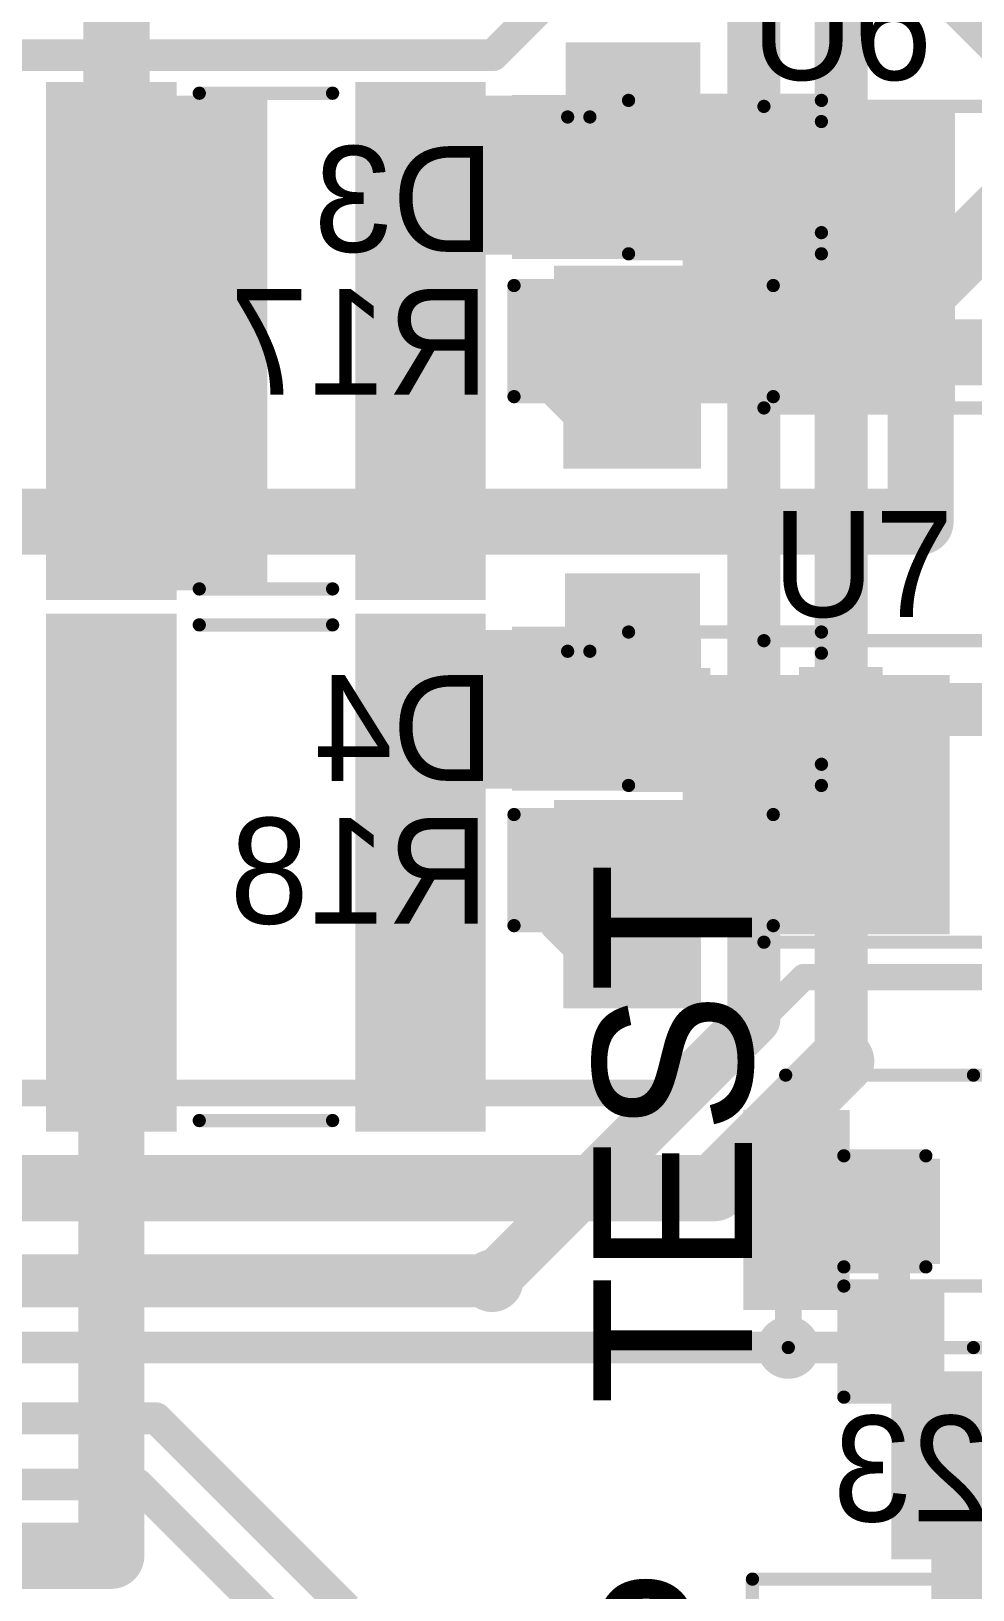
# Model space of a CAD drawing. Header units: millimetres. Extents: x 0.84 to 3.53, y 1.94 to 3.84.
# Drawn here: x 2.327 to 2.683, y 2.24 to 2.829 of the extents above; entities that cross this region are included whole.
import ezdxf

# ---------------------------------------------------------------- set-up
doc = ezdxf.new("R2010")
doc.units = ezdxf.units.MM
doc.header["$MEASUREMENT"] = 0
for name, color, linetype in [('BottomLayer', 5, 'Continuous'), ('BottomOverlay', 54, 'Continuous'), ('BottomPaste', 16, 'Continuous'), ('BottomSolder', 6, 'Continuous'), ('MultiLayer', 9, 'Continuous'), ('TopLayer', 1, 'Continuous'), ('TopOverlay', 2, 'Continuous'), ('TopPaste', 8, 'Continuous'), ('TopSolder', 216, 'Continuous'), ('ViaHoleLayer', 16, 'Continuous')]:
    doc.layers.add(name, color=color, linetype=linetype)

# ---------------------------------------------------------------- blocks, each defined once
blk = doc.blocks.new('MM3Z3V3B_B_4')
at = {"layer": 'BottomLayer'}
for points in [[(-0.05315, -0.01181), (-0.02953, -0.01181), (-0.05315, 0.01181), (-0.02953, 0.01181)], [(0.02953, -0.01181), (0.05315, -0.01181), (0.02953, 0.01181), (0.05315, 0.01181)]]:
    blk.add_solid(points, dxfattribs=at)
at = {"layer": 'BottomOverlay', "const_width": 0.005}
for points in [[(0.03891, 0.029), (-0.034, 0.029)], [(-0.034, 0.029), (-0.034, 0.021)], [(-0.034, -0.021), (-0.034, -0.029)], [(0.03891, -0.029), (-0.034, -0.029)]]:
    blk.add_lwpolyline(points, dxfattribs=at)
at = {"layer": 'BottomOverlay', "const_width": 0.0025}
for points in [[(-0.03525, 0.029, 1), (-0.03275, 0.029, 1)], [(-0.03525, 0.029, 1), (-0.03275, 0.029, 1)], [(0.03766, 0.029, 1), (0.04016, 0.029, 1)], [(-0.03525, 0.021, 1), (-0.03275, 0.021, 1)], [(-0.03525, -0.021, 1), (-0.03275, -0.021, 1)], [(-0.03525, -0.029, 1), (-0.03275, -0.029, 1)], [(-0.03525, -0.029, 1), (-0.03275, -0.029, 1)], [(0.03766, -0.029, 1), (0.04016, -0.029, 1)]]:
    blk.add_lwpolyline(points, format="xyb", close=True, dxfattribs=at)
at = {"layer": 'BottomOverlay'}
for points in [[(0.03891, 0.015), (0.083, 0.015), (0.03891, 0.031), (0.083, 0.031)], [(0.056, -0.018), (0.083, -0.018), (0.056, 0.016), (0.083, 0.016)], [(0.03891, -0.031), (0.083, -0.031), (0.03891, -0.015), (0.083, -0.015)]]:
    blk.add_solid(points, dxfattribs=at)
at = {"layer": 'BottomPaste'}
for points in [[(-0.05315, -0.01181), (-0.02953, -0.01181), (-0.05315, 0.01181), (-0.02953, 0.01181)], [(0.02953, -0.01181), (0.05315, -0.01181), (0.02953, 0.01181), (0.05315, 0.01181)]]:
    blk.add_solid(points, dxfattribs=at)
at = {"layer": 'BottomSolder'}
for points in [[(-0.05715, -0.01581), (-0.02553, -0.01581), (-0.05715, 0.01581), (-0.02553, 0.01581)], [(0.02553, -0.01581), (0.05715, -0.01581), (0.02553, 0.01581), (0.05715, 0.01581)]]:
    blk.add_solid(points, dxfattribs=at)
blk = doc.blocks.new('MM3Z3V3B_B_5')
at = {"layer": 'BottomLayer'}
for points in [[(-0.05315, -0.01181), (-0.02953, -0.01181), (-0.05315, 0.01181), (-0.02953, 0.01181)], [(0.02953, -0.01181), (0.05315, -0.01181), (0.02953, 0.01181), (0.05315, 0.01181)]]:
    blk.add_solid(points, dxfattribs=at)
at = {"layer": 'BottomOverlay', "const_width": 0.005}
for points in [[(0.03891, 0.029), (-0.034, 0.029)], [(-0.034, 0.029), (-0.034, 0.021)], [(-0.034, -0.021), (-0.034, -0.029)], [(0.03891, -0.029), (-0.034, -0.029)]]:
    blk.add_lwpolyline(points, dxfattribs=at)
at = {"layer": 'BottomOverlay', "const_width": 0.0025}
for points in [[(-0.03525, 0.029, 1), (-0.03275, 0.029, 1)], [(-0.03525, 0.029, 1), (-0.03275, 0.029, 1)], [(0.03766, 0.029, 1), (0.04016, 0.029, 1)], [(-0.03525, 0.021, 1), (-0.03275, 0.021, 1)], [(-0.03525, -0.021, 1), (-0.03275, -0.021, 1)], [(-0.03525, -0.029, 1), (-0.03275, -0.029, 1)], [(-0.03525, -0.029, 1), (-0.03275, -0.029, 1)], [(0.03766, -0.029, 1), (0.04016, -0.029, 1)]]:
    blk.add_lwpolyline(points, format="xyb", close=True, dxfattribs=at)
at = {"layer": 'BottomOverlay'}
for points in [[(0.03891, 0.015), (0.083, 0.015), (0.03891, 0.031), (0.083, 0.031)], [(0.056, -0.018), (0.083, -0.018), (0.056, 0.016), (0.083, 0.016)], [(0.03891, -0.031), (0.083, -0.031), (0.03891, -0.015), (0.083, -0.015)]]:
    blk.add_solid(points, dxfattribs=at)
at = {"layer": 'BottomPaste'}
for points in [[(-0.05315, -0.01181), (-0.02953, -0.01181), (-0.05315, 0.01181), (-0.02953, 0.01181)], [(0.02953, -0.01181), (0.05315, -0.01181), (0.02953, 0.01181), (0.05315, 0.01181)]]:
    blk.add_solid(points, dxfattribs=at)
at = {"layer": 'BottomSolder'}
for points in [[(-0.05715, -0.01581), (-0.02553, -0.01581), (-0.05715, 0.01581), (-0.02553, 0.01581)], [(0.02553, -0.01581), (0.05715, -0.01581), (0.02553, 0.01581), (0.05715, 0.01581)]]:
    blk.add_solid(points, dxfattribs=at)
blk = doc.blocks.new('PS2801C_1_F3_A_10')
at = {"layer": 'TopLayer'}
for points in [[(-0.14961, 0.00728), (-0.09843, 0.00728), (-0.14961, 0.04272), (-0.09843, 0.04272)], [(0.09843, 0.00728), (0.14961, 0.00728), (0.09843, 0.04272), (0.14961, 0.04272)], [(-0.14961, -0.04272), (-0.09843, -0.04272), (-0.14961, -0.00728), (-0.09843, -0.00728)], [(0.09843, -0.04272), (0.14961, -0.04272), (0.09843, -0.00728), (0.14961, -0.00728)]]:
    blk.add_solid(points, dxfattribs=at)
at = {"layer": 'TopOverlay'}
for points, const_width in [([(-0.14002, 0.053, 1), (-0.14843, 0.053, 1)], 0.005), ([(-0.07547, 0.057, 1), (-0.07297, 0.057, 1)], 0.0025), ([(0.07753, 0.057, 1), (0.08003, 0.057, 1)], 0.0025), ([(-0.14968, 0.053, 1), (-0.14718, 0.053, 1)], 0.0025), ([(-0.14127, 0.053, 1), (-0.13877, 0.053, 1)], 0.0025), ([(-0.07547, -0.057, 1), (-0.07297, -0.057, 1)], 0.0025), ([(0.07753, -0.057, 1), (0.08003, -0.057, 1)], 0.0025)]:
    blk.add_lwpolyline(points, format="xyb", close=True, dxfattribs=dict(at, const_width=const_width))
at = {"layer": 'TopOverlay', "const_width": 0.005}
for points in [[(-0.07422, 0.057), (0.07878, 0.057)], [(-0.07422, -0.057), (0.07878, -0.057)]]:
    blk.add_lwpolyline(points, dxfattribs=at)
at = {"layer": 'TopPaste'}
for points in [[(-0.14961, 0.00728), (-0.09843, 0.00728), (-0.14961, 0.04272), (-0.09843, 0.04272)], [(0.09843, 0.00728), (0.14961, 0.00728), (0.09843, 0.04272), (0.14961, 0.04272)], [(-0.14961, -0.04272), (-0.09843, -0.04272), (-0.14961, -0.00728), (-0.09843, -0.00728)], [(0.09843, -0.04272), (0.14961, -0.04272), (0.09843, -0.00728), (0.14961, -0.00728)]]:
    blk.add_solid(points, dxfattribs=at)
at = {"layer": 'TopSolder'}
for points in [[(-0.15361, 0.00328), (-0.09443, 0.00328), (-0.15361, 0.04672), (-0.09443, 0.04672)], [(0.09443, 0.00328), (0.15361, 0.00328), (0.09443, 0.04672), (0.15361, 0.04672)], [(-0.15361, -0.04672), (-0.09443, -0.04672), (-0.15361, -0.00328), (-0.09443, -0.00328)], [(0.09443, -0.04672), (0.15361, -0.04672), (0.09443, -0.00328), (0.15361, -0.00328)]]:
    blk.add_solid(points, dxfattribs=at)
blk = doc.blocks.new('PS2801C_1_F3_A_11')
at = {"layer": 'TopLayer'}
for points in [[(-0.14961, 0.00728), (-0.09843, 0.00728), (-0.14961, 0.04272), (-0.09843, 0.04272)], [(0.09843, 0.00728), (0.14961, 0.00728), (0.09843, 0.04272), (0.14961, 0.04272)], [(-0.14961, -0.04272), (-0.09843, -0.04272), (-0.14961, -0.00728), (-0.09843, -0.00728)], [(0.09843, -0.04272), (0.14961, -0.04272), (0.09843, -0.00728), (0.14961, -0.00728)]]:
    blk.add_solid(points, dxfattribs=at)
at = {"layer": 'TopOverlay'}
for points, const_width in [([(-0.14002, 0.053, 1), (-0.14843, 0.053, 1)], 0.005), ([(-0.07547, 0.057, 1), (-0.07297, 0.057, 1)], 0.0025), ([(0.07753, 0.057, 1), (0.08003, 0.057, 1)], 0.0025), ([(-0.14968, 0.053, 1), (-0.14718, 0.053, 1)], 0.0025), ([(-0.14127, 0.053, 1), (-0.13877, 0.053, 1)], 0.0025), ([(-0.07547, -0.057, 1), (-0.07297, -0.057, 1)], 0.0025), ([(0.07753, -0.057, 1), (0.08003, -0.057, 1)], 0.0025)]:
    blk.add_lwpolyline(points, format="xyb", close=True, dxfattribs=dict(at, const_width=const_width))
at = {"layer": 'TopOverlay', "const_width": 0.005}
for points in [[(-0.07422, 0.057), (0.07878, 0.057)], [(-0.07422, -0.057), (0.07878, -0.057)]]:
    blk.add_lwpolyline(points, dxfattribs=at)
at = {"layer": 'TopPaste'}
for points in [[(-0.14961, 0.00728), (-0.09843, 0.00728), (-0.14961, 0.04272), (-0.09843, 0.04272)], [(0.09843, 0.00728), (0.14961, 0.00728), (0.09843, 0.04272), (0.14961, 0.04272)], [(-0.14961, -0.04272), (-0.09843, -0.04272), (-0.14961, -0.00728), (-0.09843, -0.00728)], [(0.09843, -0.04272), (0.14961, -0.04272), (0.09843, -0.00728), (0.14961, -0.00728)]]:
    blk.add_solid(points, dxfattribs=at)
at = {"layer": 'TopSolder'}
for points in [[(-0.15361, 0.00328), (-0.09443, 0.00328), (-0.15361, 0.04672), (-0.09443, 0.04672)], [(0.09443, 0.00328), (0.15361, 0.00328), (0.09443, 0.04672), (0.15361, 0.04672)], [(-0.15361, -0.04672), (-0.09443, -0.04672), (-0.15361, -0.00328), (-0.09443, -0.00328)], [(0.09443, -0.04672), (0.15361, -0.04672), (0.09443, -0.00328), (0.15361, -0.00328)]]:
    blk.add_solid(points, dxfattribs=at)
blk = doc.blocks.new('B3U_1000P_14')
at = {"layer": 'TopLayer'}
for points in [[(-0.08307, -0.03386), (-0.05079, -0.03386), (-0.08307, 0.03386), (-0.05079, 0.03386)], [(0.05079, -0.03386), (0.08307, -0.03386), (0.05079, 0.03386), (0.08307, 0.03386)]]:
    blk.add_solid(points, dxfattribs=at)
at = {"layer": 'TopOverlay', "const_width": 0.005}
for points in [[(-0.071, 0.051), (0, 0.051)], [(0, 0.051), (0.07, 0.051)], [(-0.07, -0.052), (0, -0.052)], [(0, -0.052), (0.07, -0.052)]]:
    blk.add_lwpolyline(points, dxfattribs=at)
at = {"layer": 'TopOverlay', "const_width": 0.0025}
for points in [[(-0.07225, 0.051, 1), (-0.06975, 0.051, 1)], [(-0.00125, 0.051, 1), (0.00125, 0.051, 1)], [(-0.00125, 0.051, 1), (0.00125, 0.051, 1)], [(0.06875, 0.051, 1), (0.07125, 0.051, 1)], [(-0.07125, -0.052, 1), (-0.06875, -0.052, 1)], [(-0.00125, -0.052, 1), (0.00125, -0.052, 1)], [(-0.00125, -0.052, 1), (0.00125, -0.052, 1)], [(0.06875, -0.052, 1), (0.07125, -0.052, 1)]]:
    blk.add_lwpolyline(points, format="xyb", close=True, dxfattribs=at)
at = {"layer": 'TopPaste'}
for points in [[(-0.08307, -0.03386), (-0.05079, -0.03386), (-0.08307, 0.03386), (-0.05079, 0.03386)], [(0.05079, -0.03386), (0.08307, -0.03386), (0.05079, 0.03386), (0.08307, 0.03386)]]:
    blk.add_solid(points, dxfattribs=at)
at = {"layer": 'TopSolder'}
for points in [[(-0.08707, -0.03786), (-0.04679, -0.03786), (-0.08707, 0.03786), (-0.04679, 0.03786)], [(0.04679, -0.03786), (0.08707, -0.03786), (0.04679, 0.03786), (0.08707, 0.03786)]]:
    blk.add_solid(points, dxfattribs=at)
blk = doc.blocks.new('R__0603_B_15')
at = {"layer": 'BottomLayer'}
for points in [[(-0.015, -0.0175), (-0.015, 0.0175), (-0.045, -0.0175), (-0.045, 0.0175)], [(0.045, -0.0175), (0.045, 0.0175), (0.015, -0.0175), (0.015, 0.0175)]]:
    blk.add_solid(points, dxfattribs=at)
at = {"layer": 'BottomOverlay', "const_width": 0.005}
for points in [[(-0.049, -0.021), (-0.049, 0.021)], [(-0.049, 0.021), (0.049, 0.021)], [(0.049, -0.021), (0.049, 0.021)], [(-0.049, -0.021), (0.049, -0.021)]]:
    blk.add_lwpolyline(points, dxfattribs=at)
at = {"layer": 'BottomOverlay', "const_width": 0.0025}
for points in [[(-0.05025, 0.021, 1), (-0.04775, 0.021, 1)], [(-0.05025, 0.021, 1), (-0.04775, 0.021, 1)], [(0.04775, 0.021, 1), (0.05025, 0.021, 1)], [(0.04775, 0.021, 1), (0.05025, 0.021, 1)], [(-0.05025, -0.021, 1), (-0.04775, -0.021, 1)], [(-0.05025, -0.021, 1), (-0.04775, -0.021, 1)], [(0.04775, -0.021, 1), (0.05025, -0.021, 1)], [(0.04775, -0.021, 1), (0.05025, -0.021, 1)]]:
    blk.add_lwpolyline(points, format="xyb", close=True, dxfattribs=at)
at = {"layer": 'BottomPaste'}
for points in [[(-0.015, -0.0175), (-0.015, 0.0175), (-0.045, -0.0175), (-0.045, 0.0175)], [(0.045, -0.0175), (0.045, 0.0175), (0.015, -0.0175), (0.015, 0.0175)]]:
    blk.add_solid(points, dxfattribs=at)
at = {"layer": 'BottomSolder'}
for points in [[(-0.011, -0.0215), (-0.011, 0.0215), (-0.049, -0.0215), (-0.049, 0.0215)], [(0.049, -0.0215), (0.049, 0.0215), (0.011, -0.0215), (0.011, 0.0215)]]:
    blk.add_solid(points, dxfattribs=at)
blk = doc.blocks.new('R___1218_16')
at = {"layer": 'TopLayer'}
for points in [[(-0.07913, -0.0939), (-0.0378, -0.0939), (-0.07913, 0.0939), (-0.0378, 0.0939)], [(0.0378, -0.0939), (0.07913, -0.0939), (0.0378, 0.0939), (0.07913, 0.0939)]]:
    blk.add_solid(points, dxfattribs=at)
at = {"layer": 'TopOverlay', "const_width": 0.005}
for points in [[(0.0252, 0.0937), (-0.0252, 0.0937)], [(0.0252, -0.0937), (-0.0252, -0.0937)]]:
    blk.add_lwpolyline(points, dxfattribs=at)
at = {"layer": 'TopOverlay', "const_width": 0.0025}
for points in [[(-0.02645, 0.0937, 1), (-0.02395, 0.0937, 1)], [(0.02395, 0.0937, 1), (0.02645, 0.0937, 1)], [(-0.02645, -0.0937, 1), (-0.02395, -0.0937, 1)], [(0.02395, -0.0937, 1), (0.02645, -0.0937, 1)]]:
    blk.add_lwpolyline(points, format="xyb", close=True, dxfattribs=at)
at = {"layer": 'TopPaste'}
for points in [[(-0.07913, -0.0939), (-0.0378, -0.0939), (-0.07913, 0.0939), (-0.0378, 0.0939)], [(0.0378, -0.0939), (0.07913, -0.0939), (0.0378, 0.0939), (0.07913, 0.0939)]]:
    blk.add_solid(points, dxfattribs=at)
at = {"layer": 'TopSolder'}
for points in [[(-0.08313, -0.0979), (-0.0338, -0.0979), (-0.08313, 0.0979), (-0.0338, 0.0979)], [(0.0338, -0.0979), (0.08313, -0.0979), (0.0338, 0.0979), (0.08313, 0.0979)]]:
    blk.add_solid(points, dxfattribs=at)
blk = doc.blocks.new('R___1218_17')
at = {"layer": 'TopLayer'}
for points in [[(-0.07913, -0.0939), (-0.0378, -0.0939), (-0.07913, 0.0939), (-0.0378, 0.0939)], [(0.0378, -0.0939), (0.07913, -0.0939), (0.0378, 0.0939), (0.07913, 0.0939)]]:
    blk.add_solid(points, dxfattribs=at)
at = {"layer": 'TopOverlay', "const_width": 0.005}
for points in [[(0.0252, 0.0937), (-0.0252, 0.0937)], [(0.0252, -0.0937), (-0.0252, -0.0937)]]:
    blk.add_lwpolyline(points, dxfattribs=at)
at = {"layer": 'TopOverlay', "const_width": 0.0025}
for points in [[(-0.02645, 0.0937, 1), (-0.02395, 0.0937, 1)], [(0.02395, 0.0937, 1), (0.02645, 0.0937, 1)], [(-0.02645, -0.0937, 1), (-0.02395, -0.0937, 1)], [(0.02395, -0.0937, 1), (0.02645, -0.0937, 1)]]:
    blk.add_lwpolyline(points, format="xyb", close=True, dxfattribs=at)
at = {"layer": 'TopPaste'}
for points in [[(-0.07913, -0.0939), (-0.0378, -0.0939), (-0.07913, 0.0939), (-0.0378, 0.0939)], [(0.0378, -0.0939), (0.07913, -0.0939), (0.0378, 0.0939), (0.07913, 0.0939)]]:
    blk.add_solid(points, dxfattribs=at)
at = {"layer": 'TopSolder'}
for points in [[(-0.08313, -0.0979), (-0.0338, -0.0979), (-0.08313, 0.0979), (-0.0338, 0.0979)], [(0.0338, -0.0979), (0.08313, -0.0979), (0.0338, 0.0979), (0.08313, 0.0979)]]:
    blk.add_solid(points, dxfattribs=at)
blk = doc.blocks.new('C__0603_B_24')
at = {"layer": 'BottomLayer'}
for points in [[(-0.015, -0.0175), (-0.015, 0.0175), (-0.045, -0.0175), (-0.045, 0.0175)], [(0.045, -0.0175), (0.045, 0.0175), (0.015, -0.0175), (0.015, 0.0175)]]:
    blk.add_solid(points, dxfattribs=at)
at = {"layer": 'BottomOverlay', "const_width": 0.005}
for points in [[(-0.049, -0.021), (-0.049, 0.021)], [(-0.049, 0.021), (-0.018, 0.021)], [(0.018, 0.021), (0.049, 0.021)], [(0.049, -0.021), (0.049, 0.021)], [(-0.049, -0.021), (-0.018, -0.021)], [(0.018, -0.021), (0.049, -0.021)]]:
    blk.add_lwpolyline(points, dxfattribs=at)
at = {"layer": 'BottomOverlay', "const_width": 0.0025}
for points in [[(-0.05025, 0.021, 1), (-0.04775, 0.021, 1)], [(-0.05025, 0.021, 1), (-0.04775, 0.021, 1)], [(-0.01925, 0.021, 1), (-0.01675, 0.021, 1)], [(0.01675, 0.021, 1), (0.01925, 0.021, 1)], [(0.04775, 0.021, 1), (0.05025, 0.021, 1)], [(0.04775, 0.021, 1), (0.05025, 0.021, 1)], [(-0.05025, -0.021, 1), (-0.04775, -0.021, 1)], [(-0.05025, -0.021, 1), (-0.04775, -0.021, 1)], [(-0.01925, -0.021, 1), (-0.01675, -0.021, 1)], [(0.01675, -0.021, 1), (0.01925, -0.021, 1)], [(0.04775, -0.021, 1), (0.05025, -0.021, 1)], [(0.04775, -0.021, 1), (0.05025, -0.021, 1)]]:
    blk.add_lwpolyline(points, format="xyb", close=True, dxfattribs=at)
at = {"layer": 'BottomPaste'}
for points in [[(-0.015, -0.0175), (-0.015, 0.0175), (-0.045, -0.0175), (-0.045, 0.0175)], [(0.045, -0.0175), (0.045, 0.0175), (0.015, -0.0175), (0.015, 0.0175)]]:
    blk.add_solid(points, dxfattribs=at)
at = {"layer": 'BottomSolder'}
for points in [[(-0.01264, -0.01986), (-0.01264, 0.01986), (-0.04736, -0.01986), (-0.04736, 0.01986)], [(0.04736, -0.01986), (0.04736, 0.01986), (0.01264, -0.01986), (0.01264, 0.01986)]]:
    blk.add_solid(points, dxfattribs=at)
blk = doc.blocks.new('SS_3235D_03_L2_36')
at = {"layer": 'TopLayer'}
for points in [[(-0.02382, 0.08071), (0.02382, 0.08071), (-0.02382, 0.1437), (0.02382, 0.1437)], [(-0.12205, -0.1437), (-0.0748, -0.1437), (-0.12205, -0.08071), (-0.0748, -0.08071)], [(0.0748, -0.1437), (0.12205, -0.1437), (0.0748, -0.08071), (0.12205, -0.08071)]]:
    blk.add_solid(points, dxfattribs=at)
at = {"layer": 'TopOverlay', "const_width": 0.005}
for points in [[(-0.17843, 0.0688), (-0.17843, -0.0692)], [(0.17857, 0.0688), (-0.17843, 0.0688)], [(0.17857, 0.0688), (0.17857, -0.0692)], [(0.17857, -0.0692), (-0.17843, -0.0692)]]:
    blk.add_lwpolyline(points, dxfattribs=at)
at = {"layer": 'TopOverlay'}
for points, const_width in [([(-0.17968, 0.0688, 1), (-0.17718, 0.0688, 1)], 0.0025), ([(-0.17968, 0.0688, 1), (-0.17718, 0.0688, 1)], 0.0025), ([(0.17732, 0.0688, 1), (0.17982, 0.0688, 1)], 0.0025), ([(0.17732, 0.0688, 1), (0.17982, 0.0688, 1)], 0.0025), ([(-0.17968, -0.0692, 1), (-0.17718, -0.0692, 1)], 0.0025), ([(-0.17968, -0.0692, 1), (-0.17718, -0.0692, 1)], 0.0025), ([(0.17732, -0.0692, 1), (0.17982, -0.0692, 1)], 0.0025), ([(0.17732, -0.0692, 1), (0.17982, -0.0692, 1)], 0.0025), ([(-0.13006, -0.11, 1), (-0.14794, -0.11, 1)], 0.01), ([(-0.15044, -0.11, 1), (-0.14544, -0.11, 1)], 0.005), ([(-0.13256, -0.11, 1), (-0.12756, -0.11, 1)], 0.005)]:
    blk.add_lwpolyline(points, format="xyb", close=True, dxfattribs=dict(at, const_width=const_width))
at = {"layer": 'TopPaste'}
for points in [[(-0.02382, 0.08071), (0.02382, 0.08071), (-0.02382, 0.1437), (0.02382, 0.1437)], [(-0.12205, -0.1437), (-0.0748, -0.1437), (-0.12205, -0.08071), (-0.0748, -0.08071)], [(0.0748, -0.1437), (0.12205, -0.1437), (0.0748, -0.08071), (0.12205, -0.08071)]]:
    blk.add_solid(points, dxfattribs=at)
at = {"layer": 'TopSolder'}
for points in [[(-0.02782, 0.07671), (0.02782, 0.07671), (-0.02782, 0.1477), (0.02782, 0.1477)], [(-0.12605, -0.1477), (-0.0708, -0.1477), (-0.12605, -0.07671), (-0.0708, -0.07671)], [(0.0708, -0.1477), (0.12605, -0.1477), (0.0708, -0.07671), (0.12605, -0.07671)]]:
    blk.add_solid(points, dxfattribs=at)
blk = doc.blocks.new('R__0603_B_42')
at = {"layer": 'BottomLayer'}
for points in [[(-0.015, -0.0175), (-0.015, 0.0175), (-0.045, -0.0175), (-0.045, 0.0175)], [(0.045, -0.0175), (0.045, 0.0175), (0.015, -0.0175), (0.015, 0.0175)]]:
    blk.add_solid(points, dxfattribs=at)
at = {"layer": 'BottomOverlay', "const_width": 0.005}
for points in [[(0.049, 0.021), (-0.049, 0.021)], [(-0.049, 0.021), (-0.049, -0.021)], [(0.049, 0.021), (0.049, -0.021)], [(0.049, -0.021), (-0.049, -0.021)]]:
    blk.add_lwpolyline(points, dxfattribs=at)
at = {"layer": 'BottomOverlay', "const_width": 0.0025}
for points in [[(-0.05025, 0.021, 1), (-0.04775, 0.021, 1)], [(-0.05025, 0.021, 1), (-0.04775, 0.021, 1)], [(0.04775, 0.021, 1), (0.05025, 0.021, 1)], [(0.04775, 0.021, 1), (0.05025, 0.021, 1)], [(-0.05025, -0.021, 1), (-0.04775, -0.021, 1)], [(-0.05025, -0.021, 1), (-0.04775, -0.021, 1)], [(0.04775, -0.021, 1), (0.05025, -0.021, 1)], [(0.04775, -0.021, 1), (0.05025, -0.021, 1)]]:
    blk.add_lwpolyline(points, format="xyb", close=True, dxfattribs=at)
at = {"layer": 'BottomPaste'}
for points in [[(-0.015, -0.0175), (-0.015, 0.0175), (-0.045, -0.0175), (-0.045, 0.0175)], [(0.045, -0.0175), (0.045, 0.0175), (0.015, -0.0175), (0.015, 0.0175)]]:
    blk.add_solid(points, dxfattribs=at)
at = {"layer": 'BottomSolder'}
for points in [[(-0.011, -0.0215), (-0.011, 0.0215), (-0.049, -0.0215), (-0.049, 0.0215)], [(0.049, -0.0215), (0.049, 0.0215), (0.011, -0.0215), (0.011, 0.0215)]]:
    blk.add_solid(points, dxfattribs=at)
blk = doc.blocks.new('R__0603_B_43')
at = {"layer": 'BottomLayer'}
for points in [[(-0.015, -0.0175), (-0.015, 0.0175), (-0.045, -0.0175), (-0.045, 0.0175)], [(0.045, -0.0175), (0.045, 0.0175), (0.015, -0.0175), (0.015, 0.0175)]]:
    blk.add_solid(points, dxfattribs=at)
at = {"layer": 'BottomOverlay', "const_width": 0.005}
for points in [[(0.049, 0.021), (-0.049, 0.021)], [(-0.049, 0.021), (-0.049, -0.021)], [(0.049, 0.021), (0.049, -0.021)], [(0.049, -0.021), (-0.049, -0.021)]]:
    blk.add_lwpolyline(points, dxfattribs=at)
at = {"layer": 'BottomOverlay', "const_width": 0.0025}
for points in [[(-0.05025, 0.021, 1), (-0.04775, 0.021, 1)], [(-0.05025, 0.021, 1), (-0.04775, 0.021, 1)], [(0.04775, 0.021, 1), (0.05025, 0.021, 1)], [(0.04775, 0.021, 1), (0.05025, 0.021, 1)], [(-0.05025, -0.021, 1), (-0.04775, -0.021, 1)], [(-0.05025, -0.021, 1), (-0.04775, -0.021, 1)], [(0.04775, -0.021, 1), (0.05025, -0.021, 1)], [(0.04775, -0.021, 1), (0.05025, -0.021, 1)]]:
    blk.add_lwpolyline(points, format="xyb", close=True, dxfattribs=at)
at = {"layer": 'BottomPaste'}
for points in [[(-0.015, -0.0175), (-0.015, 0.0175), (-0.045, -0.0175), (-0.045, 0.0175)], [(0.045, -0.0175), (0.045, 0.0175), (0.015, -0.0175), (0.015, 0.0175)]]:
    blk.add_solid(points, dxfattribs=at)
at = {"layer": 'BottomSolder'}
for points in [[(-0.011, -0.0215), (-0.011, 0.0215), (-0.049, -0.0215), (-0.049, 0.0215)], [(0.049, -0.0215), (0.049, 0.0215), (0.011, -0.0215), (0.011, 0.0215)]]:
    blk.add_solid(points, dxfattribs=at)

msp = doc.modelspace()

# ---------------------------------------------------------------- linework, layer by layer
at = {"layer": 'BottomLayer'}
for points, const_width in [([(2.359, 2.748), (2.359, 2.98075)], 0.025), ([(2.673, 2.85), (2.75, 2.773)], 0.025), ([(2.54922, 2.77427), (2.54922, 2.81278)], 0.025), ([(2.359, 2.748), (2.395, 2.712)], 0.025), ([(2.5283, 2.69897), (2.5283, 2.71227)], 0.025), ([(2.5883, 2.71227), (2.59257, 2.708)], 0.025), ([(2.59257, 2.708), (2.711, 2.708)], 0.025), ([(2.5283, 2.69897), (2.549, 2.67827)], 0.025), ([(2.268, 2.644), (2.663, 2.644)], 0.025), ([(2.54922, 2.57327), (2.54922, 2.61178)], 0.025), ([(2.6348, 2.57327), (2.6358, 2.57327)], 0.025), ([(2.6358, 2.5318), (2.6358, 2.573)], 0.025), ([(2.6348, 2.57327), (2.63507, 2.573)], 0.02), ([(2.63507, 2.573), (2.6358, 2.573)], 0.02), ([(2.6358, 2.573), (2.705, 2.573)], 0.02), ([(2.62127, 2.51727), (2.6358, 2.5318)], 0.025), ([(2.5883, 2.51727), (2.62127, 2.51727)], 0.025), ([(2.525, 2.51227), (2.525, 2.514)], 0.02), ([(2.5283, 2.49397), (2.5283, 2.51227)], 0.02), ([(2.5283, 2.49397), (2.549, 2.47327)], 0.02), ([(2.575, 2.428), (2.61881, 2.47181)], 0.01), ([(2.61881, 2.47181), (3.01719, 2.47181)], 0.01), ([(2.585, 2.392), (2.633, 2.44)], 0.025), ([(2.304, 2.428), (2.575, 2.428)], 0.01), ([(2.238, 2.392), (2.585, 2.392)], 0.025), ([(2.653, 2.334), (2.653, 2.38325)], 0.012), ([(2.213, 2.357), (2.501, 2.357)], 0.02), ([(1.88925, 2.33175), (2.613, 2.33175)], 0.012), ([(2.613, 2.33175), (2.65075, 2.33175)], 0.012), ([(2.65075, 2.33175), (2.653, 2.334)], 0.01), ([(2.032, 2.305), (2.374, 2.305)], 0.012), ([(2.374, 2.305), (2.446, 2.233)], 0.012), ([(1.909, 2.28), (2.367, 2.28)], 0.012), ([(2.367, 2.28), (2.52428, 2.12272)], 0.012), ([(1.893, 2.253), (2.357, 2.253)], 0.025)]:
    msp.add_lwpolyline(points, dxfattribs=dict(at, const_width=const_width))
for points, const_width in [([(2.54297, 2.81278, 1), (2.55547, 2.81278, 1)], 0.0125), ([(2.54309, 2.813, 1), (2.55491, 2.813, 1)], 0.01181), ([(2.54297, 2.77427, 1), (2.55547, 2.77427, 1)], 0.0125), ([(2.35275, 2.748, 1), (2.36525, 2.748, 1)], 0.0125), ([(2.35275, 2.748, 1), (2.36525, 2.748, 1)], 0.0125), ([(2.38875, 2.712, 1), (2.40125, 2.712, 1)], 0.0125), ([(2.38909, 2.712, 1), (2.40091, 2.712, 1)], 0.01181), ([(2.52205, 2.71227, 1), (2.53455, 2.71227, 1)], 0.0125), ([(2.58205, 2.71227, 1), (2.59455, 2.71227, 1)], 0.0125), ([(2.58632, 2.708, 1), (2.59882, 2.708, 1)], 0.0125), ([(2.58632, 2.708, 1), (2.59882, 2.708, 1)], 0.0125), ([(2.52205, 2.69897, 1), (2.53455, 2.69897, 1)], 0.0125), ([(2.52205, 2.69897, 1), (2.53455, 2.69897, 1)], 0.0125), ([(2.54275, 2.67827, 1), (2.55525, 2.67827, 1)], 0.0125), ([(2.54309, 2.67827, 1), (2.55491, 2.67827, 1)], 0.01181), ([(2.65675, 2.644, 1), (2.66925, 2.644, 1)], 0.0125), ([(2.65709, 2.644, 1), (2.66891, 2.644, 1)], 0.01181), ([(2.54297, 2.61178, 1), (2.55547, 2.61178, 1)], 0.0125), ([(2.54309, 2.612, 1), (2.55491, 2.612, 1)], 0.01181), ([(2.54297, 2.57327, 1), (2.55547, 2.57327, 1)], 0.0125), ([(2.62855, 2.57327, 1), (2.64105, 2.57327, 1)], 0.0125), ([(2.62955, 2.57327, 1), (2.64205, 2.57327, 1)], 0.0125), ([(2.62955, 2.573, 1), (2.64205, 2.573, 1)], 0.0125), ([(2.6298, 2.57327, 1), (2.6398, 2.57327, 1)], 0.01), ([(2.63007, 2.573, 1), (2.64007, 2.573, 1)], 0.01), ([(2.63007, 2.573, 1), (2.64007, 2.573, 1)], 0.01), ([(2.6308, 2.573, 1), (2.6408, 2.573, 1)], 0.01), ([(2.6308, 2.573, 1), (2.6408, 2.573, 1)], 0.01), ([(2.62955, 2.5318, 1), (2.64205, 2.5318, 1)], 0.0125), ([(2.62955, 2.5318, 1), (2.64205, 2.5318, 1)], 0.0125), ([(2.58205, 2.51727, 1), (2.59455, 2.51727, 1)], 0.0125), ([(2.61502, 2.51727, 1), (2.62752, 2.51727, 1)], 0.0125), ([(2.61502, 2.51727, 1), (2.62752, 2.51727, 1)], 0.0125), ([(2.52, 2.514, 1), (2.53, 2.514, 1)], 0.01), ([(2.52, 2.51227, 1), (2.53, 2.51227, 1)], 0.01), ([(2.5233, 2.51227, 1), (2.5333, 2.51227, 1)], 0.01), ([(2.5233, 2.49397, 1), (2.5333, 2.49397, 1)], 0.01), ([(2.5233, 2.49397, 1), (2.5333, 2.49397, 1)], 0.01), ([(2.54309, 2.47327, 1), (2.55491, 2.47327, 1)], 0.01181), ([(2.544, 2.47327, 1), (2.554, 2.47327, 1)], 0.01), ([(2.61631, 2.47181, 1), (2.62131, 2.47181, 1)], 0.005), ([(2.61631, 2.47181, 1), (2.62131, 2.47181, 1)], 0.005), ([(2.62675, 2.44, 1), (2.63925, 2.44, 1)], 0.0125), ([(2.62709, 2.44, 1), (2.63891, 2.44, 1)], 0.01181), ([(2.5725, 2.428, 1), (2.5775, 2.428, 1)], 0.005), ([(2.5725, 2.428, 1), (2.5775, 2.428, 1)], 0.005), ([(2.57875, 2.392, 1), (2.59125, 2.392, 1)], 0.0125), ([(2.57875, 2.392, 1), (2.59125, 2.392, 1)], 0.0125), ([(2.65, 2.38325, 1), (2.656, 2.38325, 1)], 0.006), ([(2.49509, 2.357, 1), (2.50691, 2.357, 1)], 0.01181), ([(2.496, 2.357, 1), (2.506, 2.357, 1)], 0.01), ([(2.60709, 2.33175, 1), (2.61891, 2.33175, 1)], 0.01181), ([(2.65, 2.334, 1), (2.656, 2.334, 1)], 0.006), ([(2.61, 2.33175, 1), (2.616, 2.33175, 1)], 0.006), ([(2.61, 2.33175, 1), (2.616, 2.33175, 1)], 0.006), ([(2.64775, 2.33175, 1), (2.65375, 2.33175, 1)], 0.006), ([(2.64825, 2.33175, 1), (2.65325, 2.33175, 1)], 0.005), ([(2.6505, 2.334, 1), (2.6555, 2.334, 1)], 0.005), ([(2.371, 2.305, 1), (2.377, 2.305, 1)], 0.006), ([(2.371, 2.305, 1), (2.377, 2.305, 1)], 0.006), ([(2.364, 2.28, 1), (2.37, 2.28, 1)], 0.006), ([(2.364, 2.28, 1), (2.37, 2.28, 1)], 0.006), ([(2.35075, 2.253, 1), (2.36325, 2.253, 1)], 0.0125), ([(2.35109, 2.253, 1), (2.36291, 2.253, 1)], 0.01181)]:
    msp.add_lwpolyline(points, format="xyb", close=True, dxfattribs=dict(at, const_width=const_width))
for points in [[(2.573, 2.689), (2.676, 2.689), (2.573, 2.802), (2.676, 2.802)], [(2.573, 2.488), (2.674, 2.488), (2.573, 2.586), (2.674, 2.586)]]:
    msp.add_solid(points, dxfattribs=at)
at = {"layer": 'BottomSolder', "const_width": 0.00991}
for points in [[(2.54405, 2.813, 1), (2.55395, 2.813, 1)], [(2.39005, 2.712, 1), (2.39995, 2.712, 1)], [(2.54405, 2.67827, 1), (2.55395, 2.67827, 1)], [(2.65805, 2.644, 1), (2.66795, 2.644, 1)], [(2.54405, 2.612, 1), (2.55395, 2.612, 1)], [(2.54405, 2.47327, 1), (2.55395, 2.47327, 1)], [(2.62805, 2.44, 1), (2.63795, 2.44, 1)], [(2.49605, 2.357, 1), (2.50595, 2.357, 1)], [(2.60805, 2.33175, 1), (2.61795, 2.33175, 1)], [(2.35205, 2.253, 1), (2.36195, 2.253, 1)]]:
    msp.add_lwpolyline(points, format="xyb", close=True, dxfattribs=at)
at = {"layer": 'MultiLayer', "const_width": 0.01181}
for points in [[(2.54309, 2.813, 1), (2.55491, 2.813, 1)], [(2.38909, 2.712, 1), (2.40091, 2.712, 1)], [(2.54309, 2.67827, 1), (2.55491, 2.67827, 1)], [(2.65709, 2.644, 1), (2.66891, 2.644, 1)], [(2.54309, 2.612, 1), (2.55491, 2.612, 1)], [(2.54309, 2.47327, 1), (2.55491, 2.47327, 1)], [(2.62709, 2.44, 1), (2.63891, 2.44, 1)], [(2.49509, 2.357, 1), (2.50691, 2.357, 1)], [(2.60709, 2.33175, 1), (2.61891, 2.33175, 1)], [(2.35109, 2.253, 1), (2.36291, 2.253, 1)]]:
    msp.add_lwpolyline(points, format="xyb", close=True, dxfattribs=at)
at = {"layer": 'TopLayer'}
for points, const_width in [([(2.6, 2.45596), (2.6, 3.128)], 0.02), ([(2.633, 2.44), (2.633, 2.912)], 0.02), ([(2.50137, 2.82037), (2.531, 2.85)], 0.012), ([(2.2407, 2.82037), (2.50137, 2.82037)], 0.012), ([(2.663, 2.73), (2.702, 2.769)], 0.025), ([(2.663, 2.644), (2.663, 2.73)], 0.025), ([(2.35705, 2.25305), (2.35705, 2.51127)], 0.025), ([(2.58704, 2.443), (2.6, 2.45596)], 0.02), ([(2.501, 2.357), (2.587, 2.443)], 0.02), ([(2.587, 2.443), (2.58704, 2.443)], 0.02), ([(2.613, 2.38068), (2.61607, 2.38375)], 0.01), ([(2.613, 2.33175), (2.613, 2.38068)], 0.01), ([(2.67957, 2.21457), (2.67957, 2.2872)], 0.025), ([(2.67957, 2.2872), (2.7232, 2.2872)], 0.02), ([(2.357, 2.253), (2.35705, 2.25305)], 0.025)]:
    msp.add_lwpolyline(points, dxfattribs=dict(at, const_width=const_width))
for points, const_width in [([(2.49837, 2.82037, 1), (2.50437, 2.82037, 1)], 0.006), ([(2.49837, 2.82037, 1), (2.50437, 2.82037, 1)], 0.006), ([(2.54309, 2.813, 1), (2.55491, 2.813, 1)], 0.01181), ([(2.65675, 2.73, 1), (2.66925, 2.73, 1)], 0.0125), ([(2.65675, 2.73, 1), (2.66925, 2.73, 1)], 0.0125), ([(2.38909, 2.712, 1), (2.40091, 2.712, 1)], 0.01181), ([(2.54309, 2.67827, 1), (2.55491, 2.67827, 1)], 0.01181), ([(2.65675, 2.644, 1), (2.66925, 2.644, 1)], 0.0125), ([(2.65709, 2.644, 1), (2.66891, 2.644, 1)], 0.01181), ([(2.54309, 2.612, 1), (2.55491, 2.612, 1)], 0.01181), ([(2.3508, 2.51127, 1), (2.3633, 2.51127, 1)], 0.0125), ([(2.54309, 2.47327, 1), (2.55491, 2.47327, 1)], 0.01181), ([(2.595, 2.45596, 1), (2.605, 2.45596, 1)], 0.01), ([(2.595, 2.45596, 1), (2.605, 2.45596, 1)], 0.01), ([(2.582, 2.443, 1), (2.592, 2.443, 1)], 0.01), ([(2.582, 2.443, 1), (2.592, 2.443, 1)], 0.01), ([(2.58204, 2.443, 1), (2.59204, 2.443, 1)], 0.01), ([(2.58204, 2.443, 1), (2.59204, 2.443, 1)], 0.01), ([(2.62709, 2.44, 1), (2.63891, 2.44, 1)], 0.01181), ([(2.628, 2.44, 1), (2.638, 2.44, 1)], 0.01), ([(2.61357, 2.38375, 1), (2.61857, 2.38375, 1)], 0.005), ([(2.6105, 2.38068, 1), (2.6155, 2.38068, 1)], 0.005), ([(2.6105, 2.38068, 1), (2.6155, 2.38068, 1)], 0.005), ([(2.49509, 2.357, 1), (2.50691, 2.357, 1)], 0.01181), ([(2.496, 2.357, 1), (2.506, 2.357, 1)], 0.01), ([(2.60709, 2.33175, 1), (2.61891, 2.33175, 1)], 0.01181), ([(2.6105, 2.33175, 1), (2.6155, 2.33175, 1)], 0.005), ([(2.67332, 2.2872, 1), (2.68582, 2.2872, 1)], 0.0125), ([(2.67457, 2.2872, 1), (2.68457, 2.2872, 1)], 0.01), ([(2.35075, 2.253, 1), (2.36325, 2.253, 1)], 0.0125), ([(2.3508, 2.25305, 1), (2.3633, 2.25305, 1)], 0.0125), ([(2.3508, 2.25305, 1), (2.3633, 2.25305, 1)], 0.0125), ([(2.35109, 2.253, 1), (2.36291, 2.253, 1)], 0.01181)]:
    msp.add_lwpolyline(points, format="xyb", close=True, dxfattribs=dict(at, const_width=const_width))
for points in [[(2.52878, 2.76722), (2.57978, 2.76722), (2.52878, 2.82522), (2.57978, 2.82522)], [(2.333, 2.618), (2.416, 2.618), (2.333, 2.805), (2.416, 2.805)], [(2.454, 2.745), (2.58, 2.745), (2.454, 2.805), (2.58, 2.805)], [(2.528, 2.664), (2.58, 2.664), (2.528, 2.736), (2.58, 2.736)], [(2.52856, 2.56644), (2.57956, 2.56644), (2.52856, 2.62444), (2.57956, 2.62444)], [(2.454, 2.543), (2.58, 2.543), (2.454, 2.603), (2.58, 2.603)], [(2.528, 2.46), (2.58, 2.46), (2.528, 2.534), (2.58, 2.534)]]:
    msp.add_solid(points, dxfattribs=at)
at = {"layer": 'TopSolder', "const_width": 0.00991}
for points in [[(2.54405, 2.813, 1), (2.55395, 2.813, 1)], [(2.39005, 2.712, 1), (2.39995, 2.712, 1)], [(2.54405, 2.67827, 1), (2.55395, 2.67827, 1)], [(2.65805, 2.644, 1), (2.66795, 2.644, 1)], [(2.54405, 2.612, 1), (2.55395, 2.612, 1)], [(2.54405, 2.47327, 1), (2.55395, 2.47327, 1)], [(2.62805, 2.44, 1), (2.63795, 2.44, 1)], [(2.49605, 2.357, 1), (2.50595, 2.357, 1)], [(2.60805, 2.33175, 1), (2.61795, 2.33175, 1)], [(2.35205, 2.253, 1), (2.36195, 2.253, 1)]]:
    msp.add_lwpolyline(points, format="xyb", close=True, dxfattribs=at)
at = {"layer": 'ViaHoleLayer', "const_width": 0.00591}
for points in [[(2.54605, 2.813, 1), (2.55195, 2.813, 1)], [(2.39205, 2.712, 1), (2.39795, 2.712, 1)], [(2.54605, 2.67827, 1), (2.55195, 2.67827, 1)], [(2.66005, 2.644, 1), (2.66595, 2.644, 1)], [(2.54605, 2.612, 1), (2.55195, 2.612, 1)], [(2.54605, 2.47327, 1), (2.55195, 2.47327, 1)], [(2.63005, 2.44, 1), (2.63595, 2.44, 1)], [(2.49805, 2.357, 1), (2.50395, 2.357, 1)], [(2.61005, 2.33175, 1), (2.61595, 2.33175, 1)], [(2.35405, 2.253, 1), (2.35995, 2.253, 1)]]:
    msp.add_lwpolyline(points, format="xyb", close=True, dxfattribs=at)

# ---------------------------------------------------------------- block references
for name, p, rotation in [('R___1218_17', (2.41551, 2.71227), 180), ('MM3Z3V3B_B_5', (2.59151, 2.77427), 180), ('PS2801C_1_F3_A_11', (2.678, 2.744), 360), ('R__0603_B_43', (2.5583, 2.71227), 180), ('R___1218_16', (2.41551, 2.51127), 180), ('MM3Z3V3B_B_4', (2.59151, 2.57327), 180), ('PS2801C_1_F3_A_10', (2.678, 2.542), 360), ('R__0603_B_42', (2.5583, 2.51227), 180), ('C__0603_B_24', (2.683, 2.38325), 360), ('SS_3235D_03_L2_36', (2.778, 2.175), 180)]:
    msp.add_blockref(name, p, dxfattribs=dict(rotation=rotation))
for name, p in [('B3U_1000P_14', (2.683, 2.38375)), ('R__0603_B_15', (2.683, 2.334))]:
    msp.add_blockref(name, p)

# ---------------------------------------------------------------- texts
at = {"layer": 'BottomOverlay', "text_generation_flag": 2}
for s, p in [('D3', (2.502, 2.746)), ('R17', (2.5, 2.692)), ('D4', (2.502, 2.546)), ('R18', (2.5, 2.492)), ('R23', (2.728, 2.266))]:
    msp.add_text(s, height=0.04, dxfattribs=at).set_placement(p)
at = {"layer": 'TopOverlay'}
for s, p in [('U6', (2.599, 2.811)), ('U7', (2.607, 2.608))]:
    msp.add_text(s, height=0.04, dxfattribs=at).set_placement(p)
for s, p in [('TEST', (2.5993, 2.31)), ('APP', (2.601, 2.088))]:
    msp.add_text(s, height=0.06, rotation=90, dxfattribs=at).set_placement(p)

doc.saveas('drawing.dxf')
